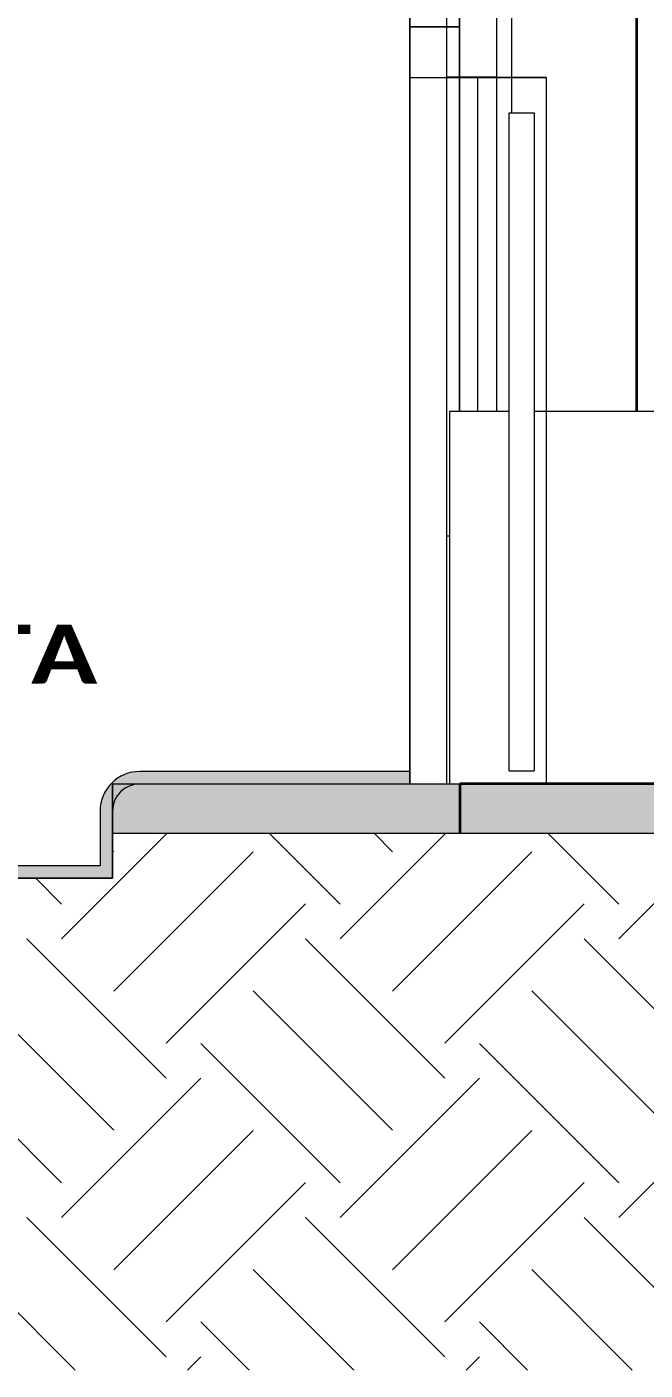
# Model space of a CAD drawing. Header units: metres. Extents: x -144 to 1000, y -717 to 29.
# Drawn here: x 32.17 to 34.66, y -662.04 to -656.63 of the extents above; entities that cross this region are included whole.
import ezdxf

# ---------------------------------------------------------------- set-up
doc = ezdxf.new("R2010")
doc.units = ezdxf.units.M
doc.layers.get('0').update_dxf_attribs({"color": 1})
for name, color, linetype, lineweight in [('A-DETL-GENF', 1, 'Continuous', 9), ('A-DETL-THIN', 1, 'Continuous', 9), ('A-FLOR', 2, 'Continuous', 9), ('A-WALL', 4, 'Continuous', 9), ('G-ANNO-TEXT', 2, 'Continuous', 9), ('S-COLS', 7, 'Continuous', 9)]:
    doc.layers.add(name, color=color, linetype=linetype, lineweight=lineweight)
doc.styles.add('Calibri_B_2', font='calibrib.ttf', dxfattribs={"height": 0.135})

# ---------------------------------------------------------------- blocks, each defined once
blk = doc.blocks.new('WEWE')
at = {"layer": 'A-DETL-GENF'}
for points in [[(32.0644, -660.062), (32.5144, -660.062), (32.5144, -659.682), (33.7129, -659.682), (33.7129, -659.632), (32.6244, -659.632), (32.583, -659.6374), (32.5444, -659.6534), (32.5112, -659.6788), (32.4858, -659.712), (32.4698, -659.7505), (32.4644, -659.792), (32.4644, -660.012), (32.0644, -660.012), (32.0644, -659.932), (31.2834, -659.8676), (30.5516, -659.8185), (29.8192, -659.7805), (29.6283, -659.7734), (29.6283, -659.8233), (29.8585, -659.8323), (30.5945, -659.8711), (31.3299, -659.9212), (32.0144, -659.9776), (32.0144, -660.062)], [(59.8135, -659.882), (66.9511, -659.882), (66.9511, -659.682), (32.5144, -659.682), (32.5144, -659.882), (58.5558, -659.882)]]:
    blk.add_hatch(color=256, dxfattribs=at).paths.add_polyline_path(points)
at = {"layer": 'A-DETL-GENF', "color": 252, "true_color": 0x959595}
for p, q in [((32.3093, -660.306), (32.7333, -659.882)), ((33.4318, -660.166), (33.1477, -659.882)), ((33.4318, -660.306), (33.8559, -659.882)), ((33.6427, -659.955), (33.5696, -659.882)), ((34.5543, -660.166), (34.2703, -659.882)), ((34.5543, -660.306), (34.9784, -659.882)), ((32.5202, -659.955), (32.5144, -659.9492)), ((32.5202, -660.517), (33.0814, -659.9558)), ((33.6427, -660.517), (34.204, -659.9558)), ((32.3093, -660.166), (32.2052, -660.062)), ((32.7306, -660.727), (33.2919, -660.1658)), ((33.8532, -660.727), (34.4144, -660.1658)), ((32.7306, -660.8676), (32.1694, -660.3063)), ((33.8532, -660.8676), (33.2919, -660.3063)), ((34.9757, -660.8676), (34.4144, -660.3063)), ((32.5202, -661.0776), (31.9589, -660.5163)), ((33.6427, -661.0776), (33.0814, -660.5163)), ((34.7652, -661.0776), (34.204, -660.5163)), ((32.3093, -661.2886), (31.748, -660.7273)), ((33.4318, -661.2886), (32.8705, -660.7273)), ((34.5543, -661.2886), (33.9931, -660.7273)), ((32.3093, -661.4286), (32.8705, -660.8673)), ((33.4318, -661.4286), (33.9931, -660.8673)), ((34.5543, -661.4286), (35.1156, -660.8673)), ((32.5202, -661.6396), (33.0814, -661.0783)), ((33.6427, -661.6396), (34.204, -661.0783)), ((32.7306, -661.8496), (33.2919, -661.2883)), ((33.8532, -661.8496), (34.4144, -661.2883)), ((32.7306, -661.9901), (32.1694, -661.4288)), ((33.8532, -661.9901), (33.2919, -661.4288)), ((34.9757, -661.9901), (34.4144, -661.4288)), ((32.3639, -662.0438), (31.9589, -661.6388)), ((33.4864, -662.0438), (33.0814, -661.6388)), ((34.6089, -662.0438), (34.204, -661.6388)), ((33.0645, -662.0438), (32.8705, -661.8498)), ((34.187, -662.0438), (33.9931, -661.8498)), ((32.8166, -662.0438), (32.8705, -661.9898)), ((33.9391, -662.0438), (33.9931, -661.9898))]:
    blk.add_line(p, q, dxfattribs=at)
at = {"layer": 'A-DETL-THIN'}
for p, q in [((33.7129, -659.632), (32.6244, -659.632)), ((33.7129, -659.682), (33.7129, -659.632)), ((32.5144, -659.682), (66.9511, -659.682)), ((32.5144, -659.882), (32.5144, -659.682)), ((32.6244, -659.682), (33.7129, -659.682)), ((32.4644, -659.792), (32.4644, -660.012)), ((32.5144, -660.062), (32.5144, -659.792)), ((69.8753, -659.882), (32.5144, -659.882)), ((32.5144, -659.882), (32.5144, -660.062)), ((66.9511, -659.882), (32.5144, -659.882)), ((32.4644, -660.012), (32.0644, -660.012)), ((32.5144, -660.062), (32.0144, -660.062)), ((32.0144, -660.062), (32.5144, -660.062))]:
    blk.add_line(p, q, dxfattribs=at)
for radius in [0.16, 0.11]:
    blk.add_arc((32.6244, -659.792), radius, 90, 180, dxfattribs=at)
at = {"layer": 'A-FLOR'}
for q in [(33.9133, -659.682), (32.5144, -659.882)]:
    blk.add_line((32.5144, -659.682), q, dxfattribs=at)
at = {"layer": 'A-FLOR', "lineweight": 35}
for p, q in [((69.8753, -659.682), (33.9133, -659.682)), ((33.9133, -659.682), (33.9133, -659.882))]:
    blk.add_line(p, q, dxfattribs=at)
at = {"layer": 'A-WALL'}
blk.add_line((33.7129, -659.682), (33.7129, -648.582), dxfattribs=at)
at = {"layer": 'A-WALL', "color": 251, "true_color": 0x666666}
for p, q in [((33.9129, -648.582), (33.9129, -656.8353)), ((34.0616, -654.5852), (34.0616, -658.1811)), ((33.7129, -655.0972), (33.7129, -659.682)), ((33.8616, -659.682), (33.8616, -656.018)), ((34.629, -656.4351), (34.629, -658.1811)), ((33.9129, -656.8353), (33.9129, -656.632)), ((33.9129, -656.8153), (33.9129, -656.8353)), ((33.7129, -656.8353), (33.7129, -659.682)), ((33.7129, -656.8353), (34.2629, -656.8353)), ((34.0616, -656.8352), (33.8616, -656.8352)), ((33.9129, -656.8353), (33.8616, -656.8353)), ((33.8616, -656.8353), (33.9129, -656.8353)), ((33.9129, -656.8353), (33.9129, -658.1811)), ((34.2629, -656.8353), (33.9129, -656.8353)), ((33.986, -658.1811), (33.986, -656.8353)), ((33.986, -656.8353), (34.0616, -656.8353)), ((34.2629, -659.682), (34.2629, -656.8353)), ((34.2629, -659.682), (34.2629, -656.8353)), ((34.1129, -659.6287), (34.1129, -656.9787)), ((34.1129, -656.9787), (34.2129, -656.9787)), ((34.2129, -656.9787), (34.2129, -659.6287)), ((34.1129, -658.1811), (33.8727, -658.1811)), ((33.8727, -658.1811), (33.8727, -659.682)), ((35.0668, -658.1811), (34.2129, -658.1811)), ((34.1129, -659.6287), (34.2129, -659.6287))]:
    blk.add_line(p, q, dxfattribs=at)
at = {"layer": 'A-WALL', "color": 254, "true_color": 0xeaeaea}
for p, q in [((33.7129, -655.194), (33.7129, -656.632)), ((33.7129, -656.632), (33.7129, -655.194)), ((33.9129, -656.632), (33.9129, -655.7852)), ((33.9129, -655.7852), (33.9129, -656.632)), ((33.9129, -656.632), (33.7129, -656.632)), ((33.7129, -656.632), (33.9129, -656.632))]:
    blk.add_line(p, q, dxfattribs=at)
at = {"layer": 'A-WALL', "color": 254, "true_color": 0xdddddd}
for p, q in [((33.7129, -656.632), (33.7129, -655.194)), ((33.7129, -655.194), (33.7129, -656.632)), ((33.9129, -656.632), (33.9129, -655.7852)), ((33.9129, -655.7852), (33.9129, -656.632)), ((33.9129, -656.632), (33.7129, -656.632)), ((33.7129, -656.632), (33.9129, -656.632))]:
    blk.add_line(p, q, dxfattribs=at)
at = {"layer": 'A-WALL', "color": 7, "true_color": 0xfdfdfd}
for p, q in [((33.7129, -655.5472), (33.7129, -656.632)), ((33.7129, -656.632), (33.7129, -655.5472)), ((33.7129, -656.632), (33.7129, -655.5472)), ((33.7129, -655.5472), (33.7129, -656.632)), ((33.7129, -655.5472), (33.7129, -656.632)), ((33.7129, -656.632), (33.7129, -655.5472)), ((33.7129, -655.5472), (33.7129, -656.632)), ((33.7129, -656.632), (33.7129, -655.5472)), ((33.7129, -656.632), (33.7129, -655.5472)), ((33.7129, -655.5472), (33.7129, -656.632)), ((33.7129, -655.5472), (33.7129, -656.632)), ((33.7129, -656.632), (33.7129, -655.5472)), ((33.7129, -655.5472), (33.7129, -656.632)), ((33.7129, -656.632), (33.7129, -655.5472)), ((33.7129, -656.632), (33.7129, -655.5472)), ((33.7129, -655.5472), (33.7129, -656.632)), ((33.9129, -656.632), (33.9129, -655.7852)), ((33.9129, -656.632), (33.9129, -655.7852)), ((33.9129, -655.7852), (33.9129, -656.632)), ((33.9129, -656.632), (33.9129, -655.7852)), ((33.9129, -655.7852), (33.9129, -656.632)), ((33.9129, -655.8018), (33.9129, -656.632)), ((33.9129, -656.632), (33.9129, -655.8694)), ((33.9129, -655.9099), (33.9129, -656.632)), ((33.9129, -656.632), (33.9129, -655.9775)), ((33.9129, -656.018), (33.9129, -656.632)), ((33.9129, -656.632), (33.9129, -656.0856)), ((33.9129, -656.1261), (33.9129, -656.632)), ((33.9129, -656.632), (33.9129, -656.1937)), ((33.9129, -656.2342), (33.9129, -656.632)), ((33.9129, -656.632), (33.9129, -656.3018)), ((33.9129, -656.3423), (33.9129, -656.632)), ((33.9129, -656.632), (33.7129, -656.632)), ((33.7129, -656.632), (33.9129, -656.632)), ((33.9129, -656.632), (33.7129, -656.632)), ((33.7129, -656.632), (33.9129, -656.632)), ((33.9129, -656.632), (33.7129, -656.632)), ((33.7129, -656.632), (33.9129, -656.632)), ((33.9129, -656.632), (33.7129, -656.632)), ((33.7129, -656.632), (33.9129, -656.632)), ((33.9129, -656.632), (33.7129, -656.632)), ((33.7129, -656.632), (33.9129, -656.632)), ((33.9129, -656.632), (33.7129, -656.632)), ((33.7129, -656.632), (33.9129, -656.632)), ((33.9129, -656.632), (33.7129, -656.632)), ((33.7129, -656.632), (33.9129, -656.632)), ((33.9129, -656.632), (33.7129, -656.632)), ((33.7129, -656.632), (33.9129, -656.632))]:
    blk.add_line(p, q, dxfattribs=at)
at = {"layer": 'A-WALL', "color": 7, "true_color": 0xfcfcfc}
for p, q in [((33.7129, -655.5472), (33.7129, -656.632)), ((33.7129, -656.632), (33.7129, -655.5472)), ((33.9129, -656.632), (33.9129, -655.7852)), ((33.9129, -655.7852), (33.9129, -656.632)), ((33.9129, -656.632), (33.7129, -656.632)), ((33.7129, -656.632), (33.9129, -656.632))]:
    blk.add_line(p, q, dxfattribs=at)
at = {"layer": 'A-WALL', "color": 7, "true_color": 0xfafafa}
for p, q in [((33.7129, -655.5472), (33.7129, -656.632)), ((33.7129, -656.632), (33.7129, -655.5472)), ((33.9129, -656.632), (33.9129, -655.7852)), ((33.9129, -655.7852), (33.9129, -656.632)), ((33.9129, -656.632), (33.7129, -656.632)), ((33.7129, -656.632), (33.9129, -656.632))]:
    blk.add_line(p, q, dxfattribs=at)
at = {"layer": 'A-WALL', "color": 7, "true_color": 0xf7f7f7}
for p, q in [((33.7129, -656.632), (33.7129, -655.5472)), ((33.7129, -655.5472), (33.7129, -656.632)), ((33.9129, -656.632), (33.9129, -655.7852)), ((33.9129, -655.7852), (33.9129, -656.632)), ((33.9129, -656.632), (33.7129, -656.632)), ((33.7129, -656.632), (33.9129, -656.632))]:
    blk.add_line(p, q, dxfattribs=at)
at = {"layer": 'A-WALL', "color": 7, "true_color": 0xf2f2f2}
for p, q in [((33.7129, -655.5472), (33.7129, -656.632)), ((33.7129, -656.632), (33.7129, -655.5472)), ((33.9129, -656.632), (33.9129, -655.7852)), ((33.9129, -655.7852), (33.9129, -656.632)), ((33.9129, -656.632), (33.7129, -656.632)), ((33.7129, -656.632), (33.9129, -656.632))]:
    blk.add_line(p, q, dxfattribs=at)
at = {"layer": 'A-WALL', "color": 253, "true_color": 0xa3a3a3}
for p, q in [((33.8616, -656.8353), (33.9129, -656.8353)), ((33.9129, -658.1811), (33.9129, -656.8353)), ((33.986, -656.8353), (34.0616, -656.8353)), ((33.8616, -658.682), (33.8727, -658.682)), ((33.7129, -659.682), (33.9133, -659.682)), ((34.0144, -659.682), (34.2629, -659.682)), ((34.2629, -659.682), (49.713, -659.682))]:
    blk.add_line(p, q, dxfattribs=at)
at = {"layer": 'A-WALL', "color": 9, "true_color": 0xc7c7c7}
blk.add_line((33.9133, -659.682), (34.0144, -659.682), dxfattribs=at)
at = {"layer": 'S-COLS', "color": 251, "true_color": 0x666666}
for p, q in [((34.124, -656.9787), (34.124, -656.4092)), ((34.623, -656.4092), (34.623, -658.1811))]:
    blk.add_line(p, q, dxfattribs=at)
at = {"layer": 'G-ANNO-TEXT', "style": 'Calibri_B_2', "width": 1.2}
blk.add_text('CALLE AVENIDA 4TA', height=0.2375, dxfattribs=at).set_placement((28.7718, -659.2779))

msp = doc.modelspace()

# ---------------------------------------------------------------- block references
at = {"color": 3}
msp.add_blockref('WEWE', (0, 0), dxfattribs=at)

doc.saveas('drawing.dxf')
